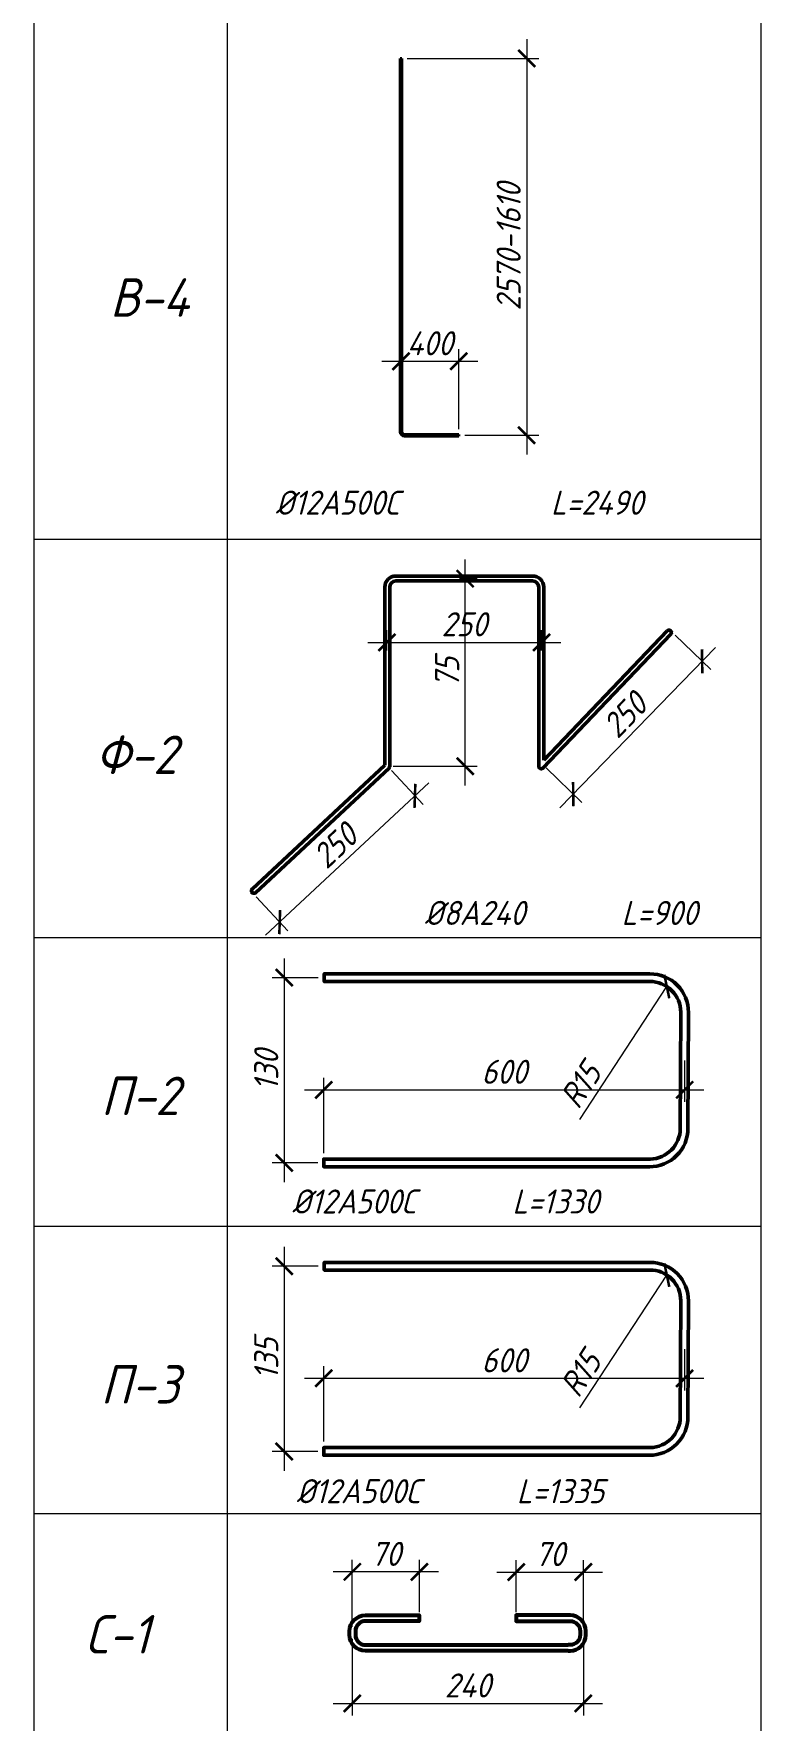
# Model space of a CAD drawing. Header units: millimetres. Extents: x 504091 to 2165846, y 135022 to 442887.
# Drawn here: x 1185654 to 1186410, y 225589 to 227341 of the extents above; entities that cross this region are included whole.
import ezdxf

# ---------------------------------------------------------------- set-up
doc = ezdxf.new("R2010")
doc.units = ezdxf.units.MM
doc.layers.get('Defpoints').update_dxf_attribs({"color": 255})
for name, color, linetype, lineweight in [('!_КР_Размеры', 7, 'Continuous', 9), ('Арматура 12', 26, 'Continuous', 50), ('КР_Арматура 12', 174, 'Continuous', 40), ('КР_арматура 16', 224, 'Continuous', 50), ('КР_арматура 8', 232, 'Continuous', 50), ('Размеры (линейные)', 154, 'Continuous', 9), ('Размеры КР', 164, 'Continuous', 9)]:
    doc.layers.add(name, color=color, linetype=linetype, lineweight=lineweight)
doc.layers.add('!Defpoints', color=255, linetype='Continuous', lineweight=5, plot=False)
doc.styles.add('GOST 2.304_new', font='isocpeur.ttf', dxfattribs={"width": 0.9, "oblique": 15})
doc.dimstyles.new('SPDS 1_10', dxfattribs={"dimscale": 10, "dimtxt": 2.5, "dimasz": 1.77, "dimexe": 1.25, "dimexo": 0.625, "dimtad": 1, "dimdec": 0, "dimrnd": 0.001, "dimtxsty": 'GOST 2.304_new', "dimblk": 'ARCHTICK', "dimcen": 2.5, "dimdle": 2, "dimclrt": 256, "dimadec": 0, "dimazin": 2, "dimtfac": 0.75, "dimtdec": 0, "dimtmove": 1, "dimatfit": 3, "dimfxl": 0, "dimtolj": 1, "dimlwd": 9, "dimlwe": 9, "dimarcsym": 0})

# ---------------------------------------------------------------- blocks, each defined once
blk = doc.blocks.new('_ArchTick')
at = {"color": 0, "linetype": 'ByBlock', "const_width": 0.15}
blk.add_lwpolyline([(-0.5, -0.5), (0.5, 0.5)], dxfattribs=at)
blk = doc.blocks.new('*D2338')
at = {"layer": 'Defpoints', "color": 0, "lineweight": 20, "ltscale": 100, "transparency": 16777216}
for p in [(1186089.9, 226775), (1186101.9, 226775), (1186020.9, 226580.1)]:
    blk.add_point(p, dxfattribs=at)
at = {"layer": 'Размеры (линейные)', "color": 0, "lineweight": 9, "ltscale": 100, "transparency": 16777216}
for p, q in [((1186101.9, 226560.1), (1186101.9, 226795)), ((1186096.1, 226775), (1186114.4, 226775)), ((1186027.1, 226580.1), (1186114.4, 226580.1))]:
    blk.add_line(p, q, dxfattribs=at)
at = {"layer": 'Размеры (линейные)', "color": 0, "lineweight": 9, "ltscale": 100, "transparency": 16777216, "xscale": 17.7, "yscale": 17.7, "zscale": 17.7}
for p, rotation in [((1186101.9, 226775), 90), ((1186101.9, 226580.1), 270)]:
    blk.add_blockref('_ArchTick', p, dxfattribs=dict(at, rotation=rotation))
at = {"layer": 'Размеры (линейные)', "ltscale": 100, "transparency": 16777216, "insert": (1186083.2, 226677.6), "char_height": 25, "attachment_point": 5, "rotation": 90, "style": 'GOST 2.304_new'}
blk.add_mtext('\\A1;75', dxfattribs=at)
blk = doc.blocks.new('*D2339')
at = {"layer": 'Defpoints', "color": 0, "lineweight": 20, "ltscale": 100, "transparency": 16777216}
for p in [(1186315.5, 226720.8), (1186348.1, 226689.2), (1186181.6, 226582.7)]:
    blk.add_point(p, dxfattribs=at)
at = {"layer": 'Размеры (линейные)', "color": 0, "lineweight": 9, "ltscale": 100, "transparency": 16777216}
for p, q in [((1186320, 226716.4), (1186357, 226680.5)), ((1186200.3, 226536.8), (1186362, 226703.5)), ((1186186.1, 226578.4), (1186223.2, 226542.4))]:
    blk.add_line(p, q, dxfattribs=at)
at = {"layer": 'Размеры (линейные)', "color": 0, "lineweight": 9, "ltscale": 100, "transparency": 16777216, "xscale": 17.7, "yscale": 17.7, "zscale": 17.7}
for p, rotation in [((1186348.1, 226689.2), 45.8853463330187), ((1186214.2, 226551.1), 225.8853463330187)]:
    blk.add_blockref('_ArchTick', p, dxfattribs=dict(at, rotation=rotation))
at = {"layer": 'Размеры (линейные)', "ltscale": 100, "transparency": 16777216, "insert": (1186267.7, 226633.2), "char_height": 25, "attachment_point": 5, "rotation": 45.8853, "style": 'GOST 2.304_new'}
blk.add_mtext('\\A1;250', dxfattribs=at)
blk = doc.blocks.new('*D2340')
at = {"layer": 'Defpoints', "color": 0, "lineweight": 20, "ltscale": 100, "transparency": 16777216}
for p in [(1186020.9, 226580.1), (1186049.7, 226549.3), (1185880.4, 226448.8)]:
    blk.add_point(p, dxfattribs=at)
at = {"layer": 'Размеры (линейные)', "color": 0, "lineweight": 9, "ltscale": 100, "transparency": 16777216}
for p, q in [((1186025.2, 226575.5), (1186058.2, 226540.2)), ((1185894.6, 226404.4), (1186064.3, 226563)), ((1185884.7, 226444.3), (1185917.7, 226408.9))]:
    blk.add_line(p, q, dxfattribs=at)
at = {"layer": 'Размеры (линейные)', "color": 0, "lineweight": 9, "ltscale": 100, "transparency": 16777216, "xscale": 17.7, "yscale": 17.7, "zscale": 17.7}
for p, rotation in [((1186049.7, 226549.3), 43.06238409189598), ((1185909.2, 226418.1), 223.062384091896)]:
    blk.add_blockref('_ArchTick', p, dxfattribs=dict(at, rotation=rotation))
at = {"layer": 'Размеры (линейные)', "ltscale": 100, "transparency": 16777216, "insert": (1185966.6, 226497.4), "char_height": 25, "attachment_point": 5, "rotation": 43.0624, "style": 'GOST 2.304_new'}
blk.add_mtext('\\A1;250', dxfattribs=at)
blk = doc.blocks.new('*D2341')
at = {"layer": 'Defpoints', "color": 0, "lineweight": 20, "ltscale": 100, "transparency": 16777216}
for p in [(1186181.2, 226708.8), (1186020.6, 226694.2), (1186181.2, 226694.2)]:
    blk.add_point(p, dxfattribs=at)
at = {"layer": 'Размеры (линейные)', "color": 0, "lineweight": 9, "ltscale": 100, "transparency": 16777216}
for p, q in [((1186000.6, 226708.8), (1186201.2, 226708.8)), ((1186020.6, 226700.4), (1186020.6, 226721.3)), ((1186181.2, 226700.4), (1186181.2, 226721.3))]:
    blk.add_line(p, q, dxfattribs=at)
at = {"layer": 'Размеры (линейные)', "color": 0, "lineweight": 9, "ltscale": 100, "transparency": 16777216, "xscale": 17.7, "yscale": 17.7, "zscale": 17.7, "rotation": 180}
blk.add_blockref('_ArchTick', (1186020.6, 226708.8), dxfattribs=at)
at = {"layer": 'Размеры (линейные)', "color": 0, "lineweight": 9, "ltscale": 100, "transparency": 16777216, "xscale": 17.7, "yscale": 17.7, "zscale": 17.7}
blk.add_blockref('_ArchTick', (1186181.2, 226708.8), dxfattribs=at)
at = {"layer": 'Размеры (линейные)', "ltscale": 100, "transparency": 16777216, "insert": (1186100.9, 226727.6), "char_height": 25, "attachment_point": 5, "style": 'GOST 2.304_new'}
blk.add_mtext('\\A1;250', dxfattribs=at)
blk = doc.blocks.new('*D2342')
at = {"layer": 'Defpoints', "color": 0, "lineweight": 20, "ltscale": 100, "transparency": 16777216}
for p in [(1186329.9, 226280.5), (1186329.9, 226243.8), (1185954.9, 226171.9)]:
    blk.add_point(p, dxfattribs=at)
at = {"layer": 'Размеры (линейные)', "color": 0, "lineweight": 9, "ltscale": 100, "transparency": 16777216}
for p, q in [((1186329.9, 226274.2), (1186329.9, 226231.3)), ((1185954.9, 226178.2), (1185954.9, 226256.3)), ((1185934.9, 226243.8), (1186349.9, 226243.8))]:
    blk.add_line(p, q, dxfattribs=at)
at = {"layer": 'Размеры (линейные)', "color": 0, "lineweight": 9, "ltscale": 100, "transparency": 16777216, "xscale": 17.7, "yscale": 17.7, "zscale": 17.7, "rotation": 180}
blk.add_blockref('_ArchTick', (1185954.9, 226243.8), dxfattribs=at)
at = {"layer": 'Размеры (линейные)', "color": 0, "lineweight": 9, "ltscale": 100, "transparency": 16777216, "xscale": 17.7, "yscale": 17.7, "zscale": 17.7}
blk.add_blockref('_ArchTick', (1186329.9, 226243.8), dxfattribs=at)
at = {"layer": 'Размеры (линейные)', "ltscale": 100, "transparency": 16777216, "insert": (1186142.4, 226262.6), "char_height": 25, "attachment_point": 5, "style": 'GOST 2.304_new'}
blk.add_mtext('\\A1;600', dxfattribs=at)
blk = doc.blocks.new('*D2343')
at = {"layer": 'Defpoints', "color": 0, "lineweight": 20, "ltscale": 100, "transparency": 16777216}
for p in [(1185955.4, 226360.4), (1185913.9, 226167.9), (1185954.9, 226167.9)]:
    blk.add_point(p, dxfattribs=at)
at = {"layer": 'Размеры (линейные)', "color": 0, "lineweight": 9, "ltscale": 100, "transparency": 16777216}
for p, q in [((1185913.9, 226380.4), (1185913.9, 226147.9)), ((1185949.2, 226360.4), (1185901.4, 226360.4)), ((1185948.7, 226167.9), (1185901.4, 226167.9))]:
    blk.add_line(p, q, dxfattribs=at)
at = {"layer": 'Размеры (линейные)', "color": 0, "lineweight": 9, "ltscale": 100, "transparency": 16777216, "xscale": 17.7, "yscale": 17.7, "zscale": 17.7}
for p, rotation in [((1185913.9, 226360.4), 90), ((1185913.9, 226167.9), 270)]:
    blk.add_blockref('_ArchTick', p, dxfattribs=dict(at, rotation=rotation))
at = {"layer": 'Размеры (линейные)', "ltscale": 100, "transparency": 16777216, "insert": (1185895.2, 226264.2), "char_height": 25, "attachment_point": 5, "rotation": 90, "style": 'GOST 2.304_new'}
blk.add_mtext('\\A1;130', dxfattribs=at)
blk = doc.blocks.new('*D2344')
at = {"layer": 'Defpoints', "color": 0, "lineweight": 20, "ltscale": 100, "transparency": 16777216}
for p in [(1186311.4, 226351.2), (1186293.9, 226324.4)]:
    blk.add_point(p, dxfattribs=at)
at = {"layer": 'Размеры (линейные)', "color": 0, "lineweight": 9, "ltscale": 100, "transparency": 16777216}
blk.add_line((1186221.2, 226213.2), (1186311.4, 226351.2), dxfattribs=at)
at = {"layer": 'Размеры (линейные)', "color": 0, "lineweight": 9, "ltscale": 100, "transparency": 16777216, "xscale": 17.7, "yscale": 17.7, "zscale": 17.7, "rotation": 56.80116569985795}
blk.add_blockref('_ArchTick', (1186311.4, 226351.2), dxfattribs=at)
at = {"layer": 'Размеры (линейные)', "ltscale": 100, "transparency": 16777216, "insert": (1186221.8, 226248.5), "char_height": 25, "attachment_point": 5, "rotation": 56.8012, "style": 'GOST 2.304_new'}
blk.add_mtext('\\A1;R15', dxfattribs=at)
blk = doc.blocks.new('*D2345')
at = {"layer": 'Defpoints', "color": 0, "lineweight": 20, "ltscale": 100, "transparency": 16777216}
for p in [(1186329.9, 225980.7), (1186329.9, 225944.1), (1185954.9, 225872.1)]:
    blk.add_point(p, dxfattribs=at)
at = {"layer": 'Размеры (линейные)', "color": 0, "lineweight": 9, "ltscale": 100, "transparency": 16777216}
for p, q in [((1186329.9, 225974.5), (1186329.9, 225931.6)), ((1185954.9, 225878.4), (1185954.9, 225956.6)), ((1185934.9, 225944.1), (1186349.9, 225944.1))]:
    blk.add_line(p, q, dxfattribs=at)
at = {"layer": 'Размеры (линейные)', "color": 0, "lineweight": 9, "ltscale": 100, "transparency": 16777216, "xscale": 17.7, "yscale": 17.7, "zscale": 17.7, "rotation": 180}
blk.add_blockref('_ArchTick', (1185954.9, 225944.1), dxfattribs=at)
at = {"layer": 'Размеры (линейные)', "color": 0, "lineweight": 9, "ltscale": 100, "transparency": 16777216, "xscale": 17.7, "yscale": 17.7, "zscale": 17.7}
blk.add_blockref('_ArchTick', (1186329.9, 225944.1), dxfattribs=at)
at = {"layer": 'Размеры (линейные)', "ltscale": 100, "transparency": 16777216, "insert": (1186142.4, 225962.8), "char_height": 25, "attachment_point": 5, "style": 'GOST 2.304_new'}
blk.add_mtext('\\A1;600', dxfattribs=at)
blk = doc.blocks.new('*D2346')
at = {"layer": 'Defpoints', "color": 0, "lineweight": 20, "ltscale": 100, "transparency": 16777216}
for p in [(1185955.4, 226060.6), (1185913.9, 225868.1), (1185954.9, 225868.1)]:
    blk.add_point(p, dxfattribs=at)
at = {"layer": 'Размеры (линейные)', "color": 0, "lineweight": 9, "ltscale": 100, "transparency": 16777216}
for p, q in [((1185913.9, 226080.6), (1185913.9, 225848.1)), ((1185949.2, 226060.6), (1185901.4, 226060.6)), ((1185948.7, 225868.1), (1185901.4, 225868.1))]:
    blk.add_line(p, q, dxfattribs=at)
at = {"layer": 'Размеры (линейные)', "color": 0, "lineweight": 9, "ltscale": 100, "transparency": 16777216, "xscale": 17.7, "yscale": 17.7, "zscale": 17.7}
for p, rotation in [((1185913.9, 226060.6), 90), ((1185913.9, 225868.1), 270)]:
    blk.add_blockref('_ArchTick', p, dxfattribs=dict(at, rotation=rotation))
at = {"layer": 'Размеры (линейные)', "ltscale": 100, "transparency": 16777216, "insert": (1185895.2, 225964.4), "char_height": 25, "attachment_point": 5, "rotation": 90, "style": 'GOST 2.304_new'}
blk.add_mtext('\\A1;135', dxfattribs=at)
blk = doc.blocks.new('*D2347')
at = {"layer": 'Defpoints', "color": 0, "lineweight": 20, "ltscale": 100, "transparency": 16777216}
for p in [(1186311.4, 226051.4), (1186293.9, 226024.6)]:
    blk.add_point(p, dxfattribs=at)
at = {"layer": 'Размеры (линейные)', "color": 0, "lineweight": 9, "ltscale": 100, "transparency": 16777216}
blk.add_line((1186221.2, 225913.4), (1186311.4, 226051.4), dxfattribs=at)
at = {"layer": 'Размеры (линейные)', "color": 0, "lineweight": 9, "ltscale": 100, "transparency": 16777216, "xscale": 17.7, "yscale": 17.7, "zscale": 17.7, "rotation": 56.80116570014329}
blk.add_blockref('_ArchTick', (1186311.4, 226051.4), dxfattribs=at)
at = {"layer": 'Размеры (линейные)', "ltscale": 100, "transparency": 16777216, "insert": (1186221.8, 225948.7), "char_height": 25, "attachment_point": 5, "rotation": 56.8012, "style": 'GOST 2.304_new'}
blk.add_mtext('\\A1;R15', dxfattribs=at)
blk = doc.blocks.new('*D2348')
at = {"layer": 'Defpoints', "color": 0, "lineweight": 20, "transparency": 16777216}
for p in [(1186224.7, 225742.8), (1186154.9, 225694.9), (1186224.7, 225679.9)]:
    blk.add_point(p, dxfattribs=at)
at = {"layer": 'Размеры КР', "color": 0, "lineweight": 9, "transparency": 16777216}
for p, q in [((1186154.9, 225701.1), (1186154.9, 225755.3)), ((1186224.7, 225686.2), (1186224.7, 225755.3)), ((1186134.9, 225742.8), (1186244.7, 225742.8))]:
    blk.add_line(p, q, dxfattribs=at)
at = {"layer": 'Размеры КР', "color": 0, "lineweight": 9, "transparency": 16777216, "xscale": 17.7, "yscale": 17.7, "zscale": 17.7, "rotation": 180}
blk.add_blockref('_ArchTick', (1186154.9, 225742.8), dxfattribs=at)
at = {"layer": 'Размеры КР', "color": 0, "lineweight": 9, "transparency": 16777216, "xscale": 17.7, "yscale": 17.7, "zscale": 17.7}
blk.add_blockref('_ArchTick', (1186224.7, 225742.8), dxfattribs=at)
at = {"layer": 'Размеры КР', "lineweight": 20, "transparency": 16777216, "insert": (1186189.8, 225761.5), "char_height": 25, "attachment_point": 5, "style": 'GOST 2.304_new'}
blk.add_mtext('\\A1;70', dxfattribs=at)
blk = doc.blocks.new('*D2349')
at = {"layer": 'Defpoints', "color": 0, "lineweight": 20, "transparency": 16777216}
for p in [(1185984.6, 225743), (1186054.3, 225694.9), (1185984.6, 225679.6)]:
    blk.add_point(p, dxfattribs=at)
at = {"layer": 'Размеры КР', "color": 0, "lineweight": 9, "transparency": 16777216}
for p, q in [((1185984.6, 225685.8), (1185984.6, 225755.5)), ((1186054.3, 225701.1), (1186054.3, 225755.5)), ((1186074.3, 225743), (1185964.6, 225743))]:
    blk.add_line(p, q, dxfattribs=at)
at = {"layer": 'Размеры КР', "color": 0, "lineweight": 9, "transparency": 16777216, "xscale": 17.7, "yscale": 17.7, "zscale": 17.7, "rotation": 180}
blk.add_blockref('_ArchTick', (1185984.6, 225743), dxfattribs=at)
at = {"layer": 'Размеры КР', "color": 0, "lineweight": 9, "transparency": 16777216, "xscale": 17.7, "yscale": 17.7, "zscale": 17.7}
blk.add_blockref('_ArchTick', (1186054.3, 225743), dxfattribs=at)
at = {"layer": 'Размеры КР', "lineweight": 20, "transparency": 16777216, "insert": (1186019.4, 225761.7), "char_height": 25, "attachment_point": 5, "style": 'GOST 2.304_new'}
blk.add_mtext('\\A1;70', dxfattribs=at)
blk = doc.blocks.new('*D2350')
at = {"layer": 'Defpoints', "color": 0, "lineweight": 20, "transparency": 16777216}
for p in [(1185984.6, 225679.6), (1186224.7, 225679.9), (1186224.7, 225606.3)]:
    blk.add_point(p, dxfattribs=at)
at = {"layer": 'Размеры КР', "color": 0, "lineweight": 9, "transparency": 16777216}
for p, q in [((1185984.6, 225673.3), (1185984.6, 225593.8)), ((1186224.7, 225673.7), (1186224.7, 225593.8)), ((1185964.6, 225606.3), (1186244.7, 225606.3))]:
    blk.add_line(p, q, dxfattribs=at)
at = {"layer": 'Размеры КР', "color": 0, "lineweight": 9, "transparency": 16777216, "xscale": 17.7, "yscale": 17.7, "zscale": 17.7, "rotation": 180}
blk.add_blockref('_ArchTick', (1185984.6, 225606.3), dxfattribs=at)
at = {"layer": 'Размеры КР', "color": 0, "lineweight": 9, "transparency": 16777216, "xscale": 17.7, "yscale": 17.7, "zscale": 17.7}
blk.add_blockref('_ArchTick', (1186224.7, 225606.3), dxfattribs=at)
at = {"layer": 'Размеры КР', "lineweight": 20, "transparency": 16777216, "insert": (1186104.6, 225625), "char_height": 25, "attachment_point": 5, "style": 'GOST 2.304_new'}
blk.add_mtext('\\A1;240', dxfattribs=at)
blk = doc.blocks.new('*D2408')
at = {"layer": 'Defpoints', "color": 0, "lineweight": 20, "ltscale": 100, "transparency": 16777216}
for p in [(1186035.2, 227315.6), (1186095.2, 226924), (1186165.8, 226924)]:
    blk.add_point(p, dxfattribs=at)
at = {"layer": 'Размеры (линейные)', "color": 0, "lineweight": 9, "ltscale": 100, "transparency": 16777216}
for p, q in [((1186165.8, 227335.6), (1186165.8, 226904)), ((1186041.5, 227315.6), (1186178.3, 227315.6)), ((1186101.5, 226924), (1186178.3, 226924))]:
    blk.add_line(p, q, dxfattribs=at)
at = {"layer": 'Размеры (линейные)', "color": 0, "lineweight": 9, "ltscale": 100, "transparency": 16777216, "xscale": 17.7, "yscale": 17.7, "zscale": 17.7}
for p, rotation in [((1186165.8, 227315.6), 90), ((1186165.8, 226924), 270)]:
    blk.add_blockref('_ArchTick', p, dxfattribs=dict(at, rotation=rotation))
at = {"layer": 'Размеры (линейные)', "ltscale": 100, "transparency": 16777216, "insert": (1186147.1, 227119.8), "char_height": 25, "attachment_point": 5, "rotation": 90, "style": 'GOST 2.304_new'}
blk.add_mtext('\\A1;2570-1610', dxfattribs=at)
blk = doc.blocks.new('*D2409')
at = {"layer": 'Defpoints', "color": 0, "lineweight": 20, "ltscale": 100, "transparency": 16777216}
for p in [(1186035.2, 227000.8), (1186035.2, 226935.9), (1186095.2, 226924)]:
    blk.add_point(p, dxfattribs=at)
at = {"layer": 'Размеры (линейные)', "color": 0, "lineweight": 9, "ltscale": 100, "transparency": 16777216}
for p, q in [((1186035.2, 226942.2), (1186035.2, 227013.3)), ((1186095.2, 226930.3), (1186095.2, 227013.3)), ((1186115.2, 227000.8), (1186015.2, 227000.8))]:
    blk.add_line(p, q, dxfattribs=at)
at = {"layer": 'Размеры (линейные)', "color": 0, "lineweight": 9, "ltscale": 100, "transparency": 16777216, "xscale": 17.7, "yscale": 17.7, "zscale": 17.7, "rotation": 180}
blk.add_blockref('_ArchTick', (1186035.2, 227000.8), dxfattribs=at)
at = {"layer": 'Размеры (линейные)', "color": 0, "lineweight": 9, "ltscale": 100, "transparency": 16777216, "xscale": 17.7, "yscale": 17.7, "zscale": 17.7}
blk.add_blockref('_ArchTick', (1186095.2, 227000.8), dxfattribs=at)
at = {"layer": 'Размеры (линейные)', "ltscale": 100, "transparency": 16777216, "insert": (1186065.2, 227019.6), "char_height": 25, "attachment_point": 5, "style": 'GOST 2.304_new'}
blk.add_mtext('\\A1;400', dxfattribs=at)

msp = doc.modelspace()

# ---------------------------------------------------------------- linework, layer by layer
at = {"layer": '!Defpoints', "lineweight": 15, "ltscale": 100}
msp.add_line((1186035.214, 226924.6171, 0.0243), (1186035.214, 227315.5503, 0.0243), dxfattribs=at)
at = {"color": 244, "lineweight": 18}
for p, q in [((1185653.6303, 230524.9946, -0.0032), (1185653.6303, 223998.475, 0.0337)), ((1186409.5402, 223998.475, 0.0344), (1186409.5402, 230524.9946, -0.0033)), ((1185653.6303, 226815.8767, -0.0156), (1186409.5402, 226815.8767, -0.0156)), ((1185653.6303, 226402.0753, -0.0101), (1186409.5402, 226402.0753, -0.0101)), ((1185653.6303, 226402.0753, -0.0101), (1186409.5402, 226402.0753, -0.0101)), ((1185653.6303, 226102.2944, -0.0008), (1186409.5402, 226102.2944, -0.0008)), ((1185653.6303, 225803.5181, 0.0086), (1186409.5402, 225803.5181, 0.0086)), ((1185653.6303, 225803.5181, 0.0086), (1186409.5402, 225803.5181, 0.0086))]:
    msp.add_line(p, q, dxfattribs=at)
at = {"color": 244, "lineweight": 13, "elevation": -0.0032}
msp.add_lwpolyline([(1185854.6006, 230358.6288), (1185854.6006, 223998.475)], dxfattribs=at)
at = {"layer": 'Арматура 12', "lineweight": 53, "ltscale": 20}
for p, q in [((1186000.0802, 225667.0333, 0.0212), (1186209.0802, 225667.0333, 0.0212)), ((1186209.0802, 225661.0333, 0.0212), (1186000.0802, 225661.0333, 0.0212))]:
    msp.add_line(p, q, dxfattribs=at)
at = {"layer": 'Арматура 12', "lineweight": 53, "ltscale": 20, "elevation": 0.0212}
for points in [[(1186000.0802, 225661.0333), (1185998.324, 225661.0333, -0.414213562), (1185981.824, 225677.5333), (1185981.824, 225681.3785, -0.414213562), (1185998.324, 225697.8785), (1186054.2539, 225697.8785), (1186054.2539, 225691.8785), (1185998.324, 225691.8785, 0.414213562), (1185987.824, 225681.3785), (1185987.824, 225677.5333, 0.414213562), (1185998.324, 225667.0333), (1186000.0802, 225667.0333)], [(1186209.0802, 225661.0333), (1186210.8363, 225661.0333, 0.414213562), (1186227.3363, 225677.5333), (1186227.3363, 225681.3785, 0.414213562), (1186210.8363, 225697.8785), (1186154.9064, 225697.8785), (1186154.9064, 225691.8785), (1186210.8363, 225691.8785, -0.414213562), (1186221.3363, 225681.3785), (1186221.3363, 225677.5333, -0.414213562), (1186210.8363, 225667.0333), (1186209.0802, 225667.0333)]]:
    msp.add_lwpolyline(points, format="xyb", dxfattribs=at)
at = {"layer": 'КР_Арматура 12', "ltscale": 12}
for p, q in [((1186034.314, 227315.5503, 0.0243), (1186036.114, 227315.5503, 0.0243)), ((1186095.214, 226924.9198, 0.0243), (1186038.8139, 226924.9198, 0.0243)), ((1186095.214, 226923.1198, 0.0243), (1186038.8139, 226923.1198, 0.0243))]:
    msp.add_line(p, q, dxfattribs=at)
at = {"layer": 'КР_Арматура 12', "ltscale": 12, "elevation": 0.0243}
for points in [[(1186038.814, 226923.1198, -0.414213562), (1186034.314, 226927.6198), (1186034.314, 227315.5503)], [(1186038.814, 226924.9198, -0.414213562), (1186036.114, 226927.6198), (1186036.114, 227315.5503)]]:
    msp.add_lwpolyline(points, format="xyb", dxfattribs=at)
msp.add_lwpolyline([(1186095.214, 226924.9198), (1186095.214, 226923.1198)], dxfattribs=at)
at = {"layer": 'КР_арматура 16'}
for points, elevation in [([(1186293.2095, 226163.9228, 0.415597767), (1186333.4045, 226203.9238), (1186333.9044, 226324.3173, 0.414695627), (1186293.9052, 226364.3838), (1185955.409, 226364.3902), (1185955.4088, 226356.3902), (1186293.5972, 226356.3838, -0.416995829), (1186325.9045, 226324.3838), (1186325.4045, 226203.924, -0.409119684), (1186293.9614, 226171.9294), (1185954.9039, 226171.9294), (1185954.9038, 226163.9291), (1186293.5905, 226163.9228)], -0.0163), ([(1186293.2095, 225864.1418, 0.415597767), (1186333.4045, 225904.1429), (1186333.9044, 226024.5364, 0.414695627), (1186293.9052, 226064.6029), (1185955.409, 226064.6092), (1185955.4088, 226056.6092), (1186293.5972, 226056.6029, -0.416995829), (1186325.9045, 226024.6029), (1186325.4045, 225904.143, -0.409119684), (1186293.9614, 225872.1484), (1185954.9039, 225872.1484), (1185954.9038, 225864.1482), (1186293.5905, 225864.1418)], -0.0069)]:
    msp.add_lwpolyline(points, format="xyb", dxfattribs=dict(at, elevation=elevation))
at = {"layer": 'КР_арматура 8', "ltscale": 100}
for p, q in [((1186171.9843, 226777.7468, -0.0163), (1186029.9043, 226777.7468, -0.0163)), ((1186171.9843, 226772.6268, -0.0163), (1186029.9043, 226772.6268, -0.0163))]:
    msp.add_line(p, q, dxfattribs=at)
at = {"layer": 'КР_арматура 8'}
for p, q in [((1186018.3843, 226766.2268, -0.0163), (1186018.3472, 226581.1444, -0.0163)), ((1186023.5043, 226766.2268, -0.0163), (1186023.4669, 226579.5975, -0.0163)), ((1186178.3843, 226766.2268, -0.0163), (1186178.3469, 226580.0367, -0.0163)), ((1186183.5043, 226766.2268, -0.0163), (1186183.468, 226586.2498, -0.0163)), ((1186182.7236, 226578.233, -0.0163), (1186315.5116, 226717.2109, -0.0163)), ((1186183.468, 226586.2498, -0.0163), (1186311.8782, 226720.8183, -0.0163)), ((1186018.3472, 226581.1444, -0.0163), (1185880.449, 226452.3538, -0.0163)), ((1186022.7539, 226578.2543, -0.0163), (1185883.9437, 226448.612, -0.0163))]:
    msp.add_line(p, q, dxfattribs=at)
at = {"layer": 'КР_арматура 8', "ltscale": 100}
for centre, radius, start, end in [((1186029.9043, 226766.2268, -0.0163), 11.52, 90, 180), ((1186171.9843, 226766.2268, -0.0163), 11.52, 0, 90), ((1186029.9043, 226766.2268, -0.0163), 6.4, 90, 180), ((1186171.9843, 226766.2268, -0.0163), 6.4, 0, 90), ((1186180.9069, 226580.0367, -0.0163), 2.56, 179.9796382, 315.2085977)]:
    msp.add_arc(centre, radius, start, end, dxfattribs=at)
at = {"layer": 'КР_арматура 8'}
for centre, radius, start, end in [((1186313.6517, 226718.971, -0.0163), 2.5607, 316.5804055, 133.8320507), ((1186020.8928, 226580.1031, -0.0163), 2.6234, 310.8972639, 348.8868543), ((1185882.3231, 226450.6013, -0.0163), 2.5659, 136.920932, 309.1671613)]:
    msp.add_arc(centre, radius, start, end, dxfattribs=at)

# ---------------------------------------------------------------- texts
at = {"layer": '!_КР_Размеры', "width": 1105.24052, "attachment_point": 5, "style": 'GOST 2.304_new'}
for s, insert, char_height in [('В-4', (1185773.832, 227067.0875, 0.0214), 40), ('%%C12А500С           L=2490', (1186095.7796, 226853.9091, -0.0182), 25), ('Ф-2', (1185759.9714, 226592.0176, -0.014), 40), ('%%C8А240       L=900', (1186201.4687, 226427.6591, -0.0163), 25), ('П-2', (1185763.9674, 226237.5665, -0.0118), 40), ('%%C12А500С       L=1330', (1186081.4368, 226127.8272, -0.0179), 25), ('П-3', (1185763.9674, 225937.7855, -0.0024), 40), ('%%C12А500С       L=1335', (1186086.4718, 225826.7964, -0.0148), 25), ('С-1', (1185740.4044, 225678.1255, -0.0054), 40)]:
    msp.add_mtext(s, dxfattribs=dict(at, insert=insert, char_height=char_height))

# ---------------------------------------------------------------- dimensions: what is measured, and where the dimension line sits
at = {"layer": 'Размеры (линейные)', "ltscale": 100}
for base, p1, p2, text, picture, middle in [((1186165.8257, 226924.0198, 0.0243), (1186035.214, 227315.5503, 0.0243), (1186095.214, 226924.0198, 0.0243), '2570-1610', '*D2408', (1186147.0757, 227119.7851, 0.0243)), ((1186101.9201, 226775.0472, -0.0163), (1186020.8742, 226580.1219, -0.0163), (1186089.8502, 226775.0472, -0.0163), '75', '*D2338', (1186083.1701, 226677.5845, -0.0163)), ((1185913.9215, 226167.9293, -0.0163), (1185955.4089, 226360.3902, -0.0163), (1185954.9038, 226167.9293, -0.0163), '130', '*D2343', (1185895.1715, 226264.1597, -0.0163)), ((1185913.9215, 225868.1483, -0.0069), (1185955.4089, 226060.6092, -0.0069), (1185954.9038, 225868.1483, -0.0069), '135', '*D2346', (1185895.1715, 225964.3788, -0.0069))]:
    dim = msp.add_linear_dim(base=base, p1=p1, p2=p2, angle=90, text=text, dimstyle='SPDS 1_10', dxfattribs=at)
    dim.commit()
    dim.dimension.update_dxf_attribs({"geometry": picture, "text_midpoint": middle})
dim = msp.add_linear_dim(base=(1186035.214, 227000.813, 0.0243), p1=(1186095.214, 226924.0198, 0.0243), p2=(1186035.214, 226935.9402, 0.0243), text='400', dimstyle='SPDS 1_10', dxfattribs=at)
dim.commit()
dim.dimension.update_dxf_attribs({"geometry": '*D2409', "text_midpoint": (1186065.214, 227000.813, 0.0243), "dimtype": 160})
for base, p1, p2, text, picture, middle in [((1186181.2322, 226708.809, -0.0163), (1186020.6305, 226694.1596, -0.0163), (1186181.2322, 226694.1596, -0.0163), '250', '*D2341', (1186100.9313, 226727.559, -0.0163)), ((1186329.947, 226243.8448, -0.0163), (1185954.9039, 226171.9294, -0.0163), (1186329.947, 226280.4975, -0.0163), '600', '*D2342', (1186142.4255, 226262.5948, -0.0163)), ((1186329.947, 225944.0638, -0.0069), (1185954.9039, 225872.1484, -0.0069), (1186329.947, 225980.7166, -0.0069), '600', '*D2345', (1186142.4255, 225962.8138, -0.0069))]:
    dim = msp.add_linear_dim(base=base, p1=p1, p2=p2, text=text, dimstyle='SPDS 1_10', dxfattribs=at)
    dim.commit()
    dim.dimension.update_dxf_attribs({"geometry": picture, "text_midpoint": middle})
for p1, p2, distance, picture, middle in [((1186181.6076, 226582.7089, -0.0163), (1186315.4703, 226720.7738, -0.0163), -45.3802, '*D2339', (1186267.6581, 226633.2042, -0.0163)), ((1185880.4479, 226448.85, -0.0163), (1186020.8928, 226580.1031, -0.0163), -42.1308, '*D2340', (1185966.6346, 226497.3943, -0.0163))]:
    dim = msp.add_aligned_dim(p1=p1, p2=p2, distance=distance, text='250', dimstyle='SPDS 1_10', dxfattribs=at)
    dim.commit()
    dim.dimension.update_dxf_attribs({"geometry": picture, "text_midpoint": middle})
for center, mpoint, picture, middle in [((1186293.902, 226324.3828, -0.0163), (1186311.4248, 226351.1617, -0.0163), '*D2344', (1186237.5068, 226238.1981, -0.0163)), ((1186293.902, 226024.6019, -0.0069), (1186311.4248, 226051.3808, -0.0069), '*D2347', (1186237.5068, 225938.4171, -0.0069))]:
    dim = msp.add_radius_dim(center=center, mpoint=mpoint, text='R15', dimstyle='SPDS 1_10', dxfattribs=at)
    dim.commit()
    dim.dimension.update_dxf_attribs({"geometry": picture, "text_midpoint": middle, "dimtype": 164})
at = {"layer": 'Размеры КР', "lineweight": 20}
for base, p1, p2, picture, middle in [((1185984.6242, 225742.9831, 0.0212), (1186054.2539, 225694.8785, 0.0212), (1185984.6242, 225679.5714, 0.0212), '*D2349', (1186019.4391, 225761.7331, 0.0212)), ((1186224.6757, 225742.7887, 0.0212), (1186154.9064, 225694.8785, 0.0212), (1186224.6757, 225679.9158, 0.0212), '*D2348', (1186189.7911, 225761.5387, 0.0212)), ((1186224.6757, 225606.2503, 0.0212), (1185984.6242, 225679.5714, 0.0212), (1186224.6757, 225679.9158, 0.0212), '*D2350', (1186104.65, 225625.0003, 0.0212))]:
    dim = msp.add_linear_dim(base=base, p1=p1, p2=p2, dimstyle='SPDS 1_10', dxfattribs=at)
    dim.commit()
    dim.dimension.update_dxf_attribs({"geometry": picture, "text_midpoint": middle})

doc.saveas('drawing.dxf')
